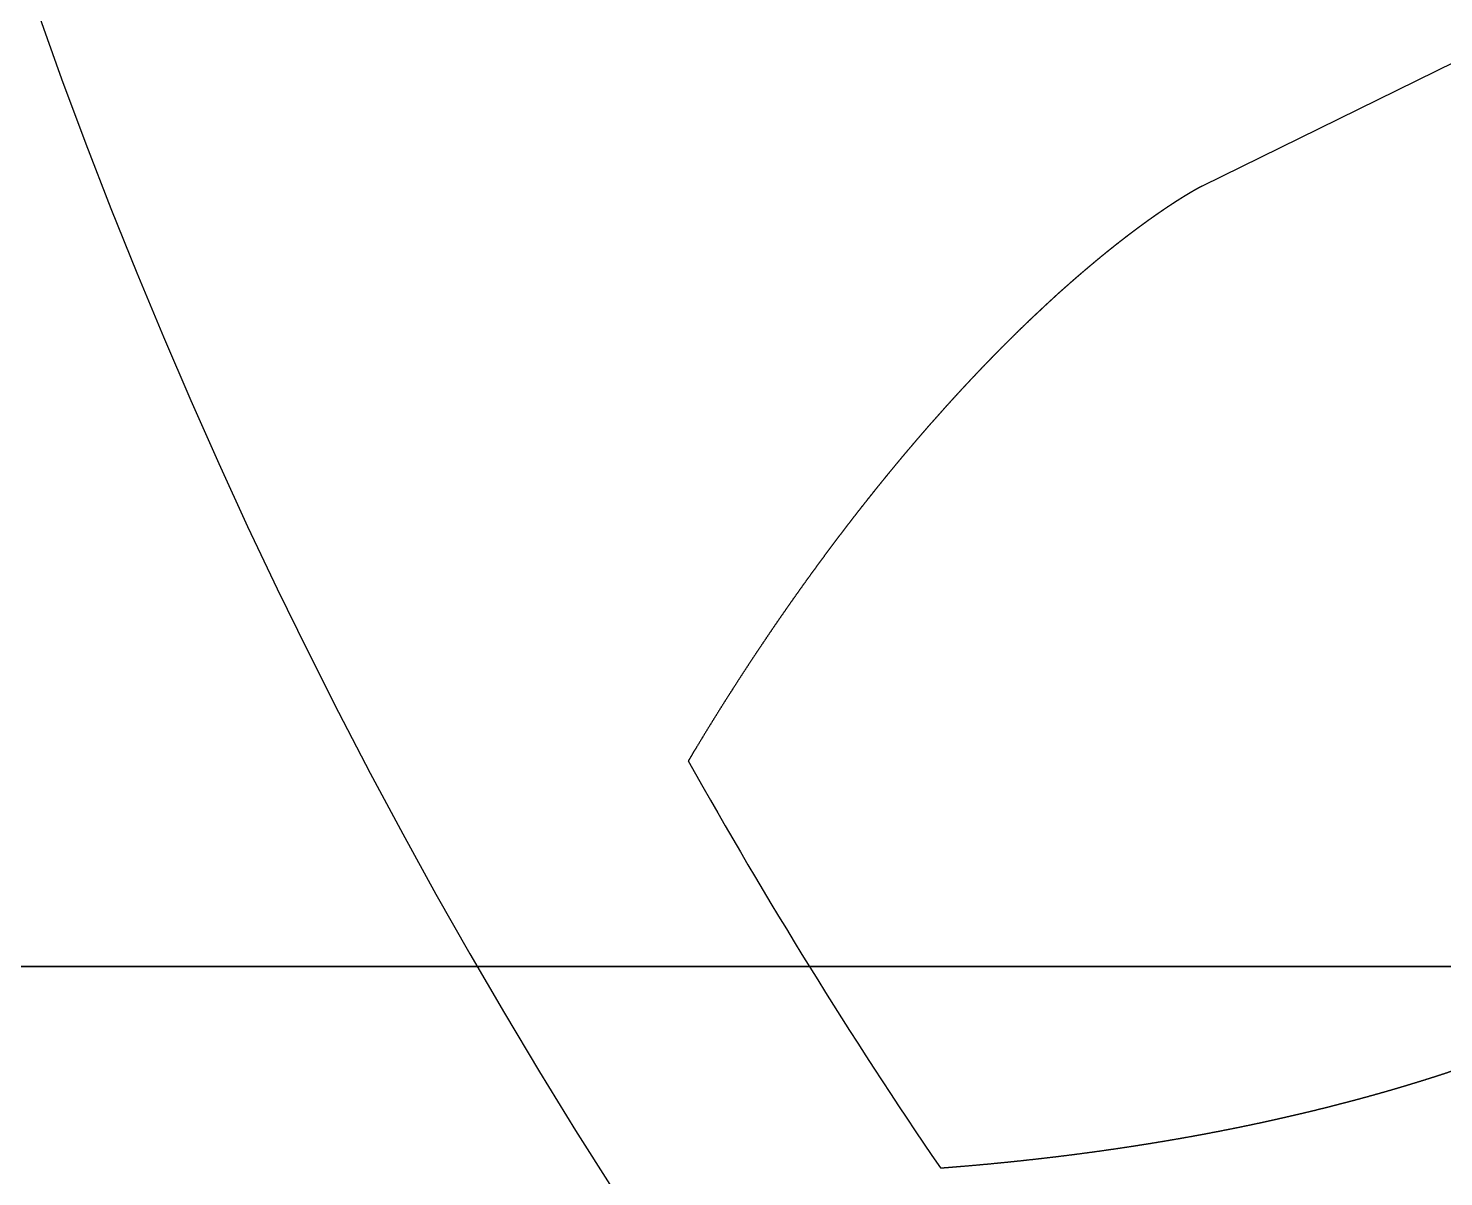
# Model space of a CAD drawing. Header units: centimetres. Extents: x -25.1 to 37.5, y -51.5 to 12.5.
# Drawn here: x 13.5823 to 13.9557, y -38.0554 to -37.7525 of the extents above; entities that cross this region are included whole.
import ezdxf

# ---------------------------------------------------------------- set-up
doc = ezdxf.new("R2010")
doc.units = ezdxf.units.CM
doc.header["$MEASUREMENT"] = 0
for name, color, linetype in [('robot assembler v21_Sketch102', 7, 'Continuous'), ('robot assembler v21_Sketch75', 7, 'Continuous'), ('robot assembler v21_Sketch76', 7, 'Continuous'), ('robot assembler v21_Sketch86', 7, 'Continuous'), ('robot assembler v21_Sketch94', 7, 'Continuous')]:
    doc.layers.add(name, color=color, linetype=linetype)

msp = doc.modelspace()

# ---------------------------------------------------------------- linework, layer by layer
at = {"layer": 'robot assembler v21_Sketch102'}
msp.add_line((13.3, -38, 49.1), (16.7, -38, 49.1), dxfattribs=at)
at = {"layer": 'robot assembler v21_Sketch75'}
for p, q in [((14.02384, -37.72934, 50.1), (13.89199, -37.79408, 50.1)), ((13.89199, -37.79408, 50.1), (13.89191, -37.79412, 50.1))]:
    msp.add_line(p, q, dxfattribs=at)
msp.add_arc((15, -37.25, 50.1), 1.425, 209.22453, 214.30488, dxfattribs=at)
for points in [[(13.89191, -37.79412, 50.1), (13.8919, -37.79412, 50.1), (13.89188, -37.79413, 50.1), (13.89185, -37.79415, 50.1), (13.89181, -37.79417, 50.1), (13.89174, -37.7942, 50.1), (13.89166, -37.79424, 50.1), (13.89157, -37.79429, 50.1), (13.89148, -37.79434, 50.1), (13.89137, -37.7944, 50.1), (13.89125, -37.79446, 50.1), (13.89112, -37.79453, 50.1), (13.89099, -37.79461, 50.1), (13.89084, -37.79469, 50.1), (13.89068, -37.79477, 50.1), (13.89052, -37.79486, 50.1), (13.89035, -37.79496, 50.1), (13.89017, -37.79506, 50.1), (13.88998, -37.79517, 50.1), (13.88978, -37.79528, 50.1), (13.88957, -37.7954, 50.1), (13.88936, -37.79553, 50.1), (13.88914, -37.79565, 50.1), (13.8889, -37.79579, 50.1), (13.88867, -37.79593, 50.1), (13.88842, -37.79608, 50.1), (13.88817, -37.79623, 50.1), (13.88791, -37.79639, 50.1), (13.88764, -37.79655, 50.1), (13.88736, -37.79672, 50.1), (13.88708, -37.79689, 50.1), (13.88679, -37.79707, 50.1), (13.8865, -37.79725, 50.1), (13.88619, -37.79744, 50.1), (13.88588, -37.79764, 50.1), (13.88557, -37.79784, 50.1), (13.88524, -37.79804, 50.1), (13.88492, -37.79825, 50.1), (13.88458, -37.79847, 50.1), (13.88424, -37.79869, 50.1), (13.88389, -37.79892, 50.1), (13.88354, -37.79915, 50.1), (13.88318, -37.79939, 50.1), (13.88281, -37.79963, 50.1), (13.88244, -37.79988, 50.1), (13.88206, -37.80014, 50.1), (13.88168, -37.8004, 50.1), (13.88129, -37.80066, 50.1), (13.8809, -37.80093, 50.1), (13.8805, -37.80121, 50.1), (13.88009, -37.80149, 50.1), (13.87968, -37.80177, 50.1), (13.87927, -37.80206, 50.1), (13.87885, -37.80236, 50.1), (13.87842, -37.80266, 50.1), (13.87799, -37.80297, 50.1), (13.87755, -37.80328, 50.1), (13.87711, -37.8036, 50.1), (13.87667, -37.80392, 50.1), (13.87622, -37.80425, 50.1), (13.87576, -37.80458, 50.1), (13.8753, -37.80492, 50.1), (13.87484, -37.80526, 50.1), (13.87437, -37.80561, 50.1), (13.8739, -37.80597, 50.1), (13.87342, -37.80632, 50.1), (13.87294, -37.80669, 50.1), (13.87245, -37.80706, 50.1), (13.87196, -37.80743, 50.1), (13.87147, -37.80781, 50.1), (13.87097, -37.8082, 50.1), (13.87047, -37.80859, 50.1), (13.86996, -37.80898, 50.1), (13.86945, -37.80938, 50.1), (13.86894, -37.80979, 50.1), (13.86842, -37.8102, 50.1), (13.8679, -37.81062, 50.1), (13.86737, -37.81104, 50.1), (13.86684, -37.81146, 50.1), (13.86631, -37.81189, 50.1), (13.86577, -37.81233, 50.1), (13.86523, -37.81277, 50.1), (13.86469, -37.81322, 50.1), (13.86414, -37.81367, 50.1), (13.86359, -37.81413, 50.1), (13.86304, -37.81459, 50.1), (13.86248, -37.81506, 50.1), (13.86192, -37.81553, 50.1), (13.86136, -37.816, 50.1), (13.86079, -37.81649, 50.1), (13.86022, -37.81697, 50.1), (13.85965, -37.81747, 50.1), (13.85907, -37.81796, 50.1), (13.8585, -37.81846, 50.1), (13.85791, -37.81897, 50.1), (13.85733, -37.81948, 50.1), (13.85674, -37.82, 50.1), (13.85615, -37.82052, 50.1), (13.85556, -37.82105, 50.1), (13.85496, -37.82158, 50.1), (13.85436, -37.82212, 50.1), (13.85376, -37.82266, 50.1), (13.85316, -37.82321, 50.1), (13.85255, -37.82376, 50.1), (13.85194, -37.82432, 50.1), (13.85133, -37.82488, 50.1), (13.85072, -37.82545, 50.1), (13.8501, -37.82602, 50.1), (13.84948, -37.82659, 50.1), (13.84886, -37.82718, 50.1), (13.84824, -37.82776, 50.1), (13.84761, -37.82835, 50.1), (13.84698, -37.82895, 50.1), (13.84635, -37.82955, 50.1), (13.84572, -37.83016, 50.1), (13.84509, -37.83077, 50.1), (13.84445, -37.83138, 50.1), (13.84381, -37.832, 50.1), (13.84317, -37.83263, 50.1), (13.84253, -37.83326, 50.1), (13.84188, -37.8339, 50.1), (13.84124, -37.83454, 50.1), (13.84059, -37.83518, 50.1), (13.83994, -37.83583, 50.1), (13.83928, -37.83648, 50.1), (13.83863, -37.83714, 50.1), (13.83797, -37.83781, 50.1), (13.83731, -37.83848, 50.1), (13.83665, -37.83915, 50.1), (13.83599, -37.83983, 50.1), (13.83533, -37.84051, 50.1), (13.83467, -37.8412, 50.1), (13.834, -37.84189, 50.1), (13.83333, -37.84259, 50.1), (13.83266, -37.84329, 50.1), (13.83199, -37.844, 50.1), (13.83132, -37.84471, 50.1), (13.83064, -37.84543, 50.1), (13.82997, -37.84615, 50.1), (13.82929, -37.84688, 50.1), (13.82861, -37.84761, 50.1), (13.82793, -37.84834, 50.1), (13.82725, -37.84908, 50.1), (13.82657, -37.84983, 50.1), (13.82589, -37.85058, 50.1), (13.8252, -37.85133, 50.1), (13.82452, -37.85209, 50.1), (13.82383, -37.85286, 50.1), (13.82314, -37.85362, 50.1), (13.82245, -37.8544, 50.1), (13.82176, -37.85517, 50.1), (13.82107, -37.85596, 50.1), (13.82037, -37.85674, 50.1), (13.81968, -37.85753, 50.1), (13.81899, -37.85833, 50.1), (13.81829, -37.85913, 50.1), (13.81759, -37.85994, 50.1), (13.8169, -37.86075, 50.1), (13.8162, -37.86156, 50.1), (13.8155, -37.86238, 50.1), (13.8148, -37.86321, 50.1), (13.81409, -37.86403, 50.1), (13.81339, -37.86487, 50.1), (13.81269, -37.8657, 50.1), (13.81199, -37.86655, 50.1), (13.81128, -37.86739, 50.1), (13.81058, -37.86824, 50.1), (13.80987, -37.8691, 50.1), (13.80916, -37.86996, 50.1), (13.80846, -37.87083, 50.1), (13.80775, -37.87169, 50.1), (13.80704, -37.87257, 50.1), (13.80633, -37.87345, 50.1), (13.80562, -37.87433, 50.1), (13.80491, -37.87522, 50.1), (13.8042, -37.87611, 50.1), (13.80349, -37.87701, 50.1), (13.80278, -37.87791, 50.1), (13.80206, -37.87881, 50.1), (13.80135, -37.87972, 50.1), (13.80064, -37.88064, 50.1), (13.79992, -37.88155, 50.1), (13.79921, -37.88248, 50.1), (13.79849, -37.8834, 50.1), (13.79778, -37.88434, 50.1), (13.79706, -37.88527, 50.1), (13.79635, -37.88621, 50.1), (13.79563, -37.88716, 50.1), (13.79492, -37.88811, 50.1), (13.7942, -37.88906, 50.1), (13.79349, -37.89002, 50.1), (13.79277, -37.89098, 50.1), (13.79205, -37.89195, 50.1), (13.79134, -37.89292, 50.1), (13.79062, -37.8939, 50.1), (13.7899, -37.89488, 50.1), (13.78918, -37.89586, 50.1), (13.78847, -37.89685, 50.1), (13.78775, -37.89784, 50.1), (13.78703, -37.89884, 50.1), (13.78631, -37.89984, 50.1), (13.7856, -37.90085, 50.1), (13.78488, -37.90186, 50.1), (13.78416, -37.90288, 50.1), (13.78344, -37.90389, 50.1), (13.78273, -37.90492, 50.1), (13.78201, -37.90595, 50.1), (13.78129, -37.90698, 50.1), (13.78057, -37.90801, 50.1), (13.77986, -37.90905, 50.1), (13.77914, -37.9101, 50.1), (13.77842, -37.91115, 50.1), (13.77771, -37.9122, 50.1), (13.77699, -37.91326, 50.1), (13.77628, -37.91432, 50.1), (13.77556, -37.91539, 50.1), (13.77484, -37.91646, 50.1), (13.77413, -37.91753, 50.1), (13.77341, -37.91861, 50.1), (13.7727, -37.91969, 50.1), (13.77199, -37.92078, 50.1), (13.77127, -37.92187, 50.1), (13.77056, -37.92296, 50.1), (13.76984, -37.92406, 50.1), (13.76913, -37.92517, 50.1), (13.76842, -37.92627, 50.1), (13.76771, -37.92739, 50.1), (13.767, -37.9285, 50.1), (13.76628, -37.92962, 50.1), (13.76557, -37.93075, 50.1), (13.76486, -37.93187, 50.1), (13.76415, -37.93301, 50.1), (13.76344, -37.93414, 50.1), (13.76274, -37.93528, 50.1), (13.76203, -37.93643, 50.1), (13.76132, -37.93758, 50.1), (13.76061, -37.93873, 50.1), (13.75991, -37.93989, 50.1), (13.7592, -37.94105, 50.1), (13.7585, -37.94221, 50.1), (13.75779, -37.94338, 50.1), (13.75723, -37.94432, 50.1), (13.75681, -37.94503, 50.1), (13.75652, -37.9455, 50.1), (13.75638, -37.94573, 50.1)], [(13.82288, -38.05312, 50.1), (13.82315, -38.0531, 50.1), (13.8237, -38.05306, 50.1), (13.82452, -38.053, 50.1), (13.82561, -38.05291, 50.1), (13.82697, -38.0528, 50.1), (13.82833, -38.05269, 50.1), (13.82968, -38.05258, 50.1), (13.83103, -38.05246, 50.1), (13.83238, -38.05234, 50.1), (13.83372, -38.05222, 50.1), (13.83506, -38.0521, 50.1), (13.8364, -38.05197, 50.1), (13.83773, -38.05184, 50.1), (13.83906, -38.05171, 50.1), (13.84039, -38.05158, 50.1), (13.84171, -38.05144, 50.1), (13.84303, -38.05131, 50.1), (13.84435, -38.05117, 50.1), (13.84566, -38.05102, 50.1), (13.84697, -38.05088, 50.1), (13.84828, -38.05073, 50.1), (13.84958, -38.05059, 50.1), (13.85088, -38.05044, 50.1), (13.85217, -38.05028, 50.1), (13.85346, -38.05013, 50.1), (13.85475, -38.04997, 50.1), (13.85603, -38.04981, 50.1), (13.85731, -38.04965, 50.1), (13.85859, -38.04949, 50.1), (13.85986, -38.04932, 50.1), (13.86113, -38.04915, 50.1), (13.8624, -38.04898, 50.1), (13.86366, -38.04881, 50.1), (13.86492, -38.04864, 50.1), (13.86617, -38.04846, 50.1), (13.86743, -38.04828, 50.1), (13.86867, -38.0481, 50.1), (13.86992, -38.04792, 50.1), (13.87116, -38.04774, 50.1), (13.87239, -38.04755, 50.1), (13.87362, -38.04736, 50.1), (13.87485, -38.04717, 50.1), (13.87608, -38.04698, 50.1), (13.8773, -38.04679, 50.1), (13.87851, -38.04659, 50.1), (13.87973, -38.04639, 50.1), (13.88094, -38.04619, 50.1), (13.88214, -38.04599, 50.1), (13.88334, -38.04579, 50.1), (13.88454, -38.04558, 50.1), (13.88573, -38.04538, 50.1), (13.88692, -38.04517, 50.1), (13.88811, -38.04496, 50.1), (13.88929, -38.04475, 50.1), (13.89046, -38.04453, 50.1), (13.89164, -38.04432, 50.1), (13.89281, -38.0441, 50.1), (13.89397, -38.04388, 50.1), (13.89513, -38.04366, 50.1), (13.89629, -38.04344, 50.1), (13.89744, -38.04321, 50.1), (13.89859, -38.04298, 50.1), (13.89974, -38.04276, 50.1), (13.90088, -38.04253, 50.1), (13.90201, -38.0423, 50.1), (13.90314, -38.04206, 50.1), (13.90427, -38.04183, 50.1), (13.9054, -38.04159, 50.1), (13.90652, -38.04136, 50.1), (13.90763, -38.04112, 50.1), (13.90874, -38.04088, 50.1), (13.90985, -38.04064, 50.1), (13.91095, -38.04039, 50.1), (13.91205, -38.04015, 50.1), (13.91314, -38.0399, 50.1), (13.91423, -38.03965, 50.1), (13.91532, -38.0394, 50.1), (13.9164, -38.03915, 50.1), (13.91747, -38.0389, 50.1), (13.91855, -38.03865, 50.1), (13.91961, -38.03839, 50.1), (13.92068, -38.03814, 50.1), (13.92174, -38.03788, 50.1), (13.92279, -38.03762, 50.1), (13.92384, -38.03736, 50.1), (13.92489, -38.0371, 50.1), (13.92593, -38.03684, 50.1), (13.92696, -38.03657, 50.1), (13.92799, -38.03631, 50.1), (13.92902, -38.03604, 50.1), (13.93004, -38.03578, 50.1), (13.93106, -38.03551, 50.1), (13.93207, -38.03524, 50.1), (13.93308, -38.03497, 50.1), (13.93409, -38.0347, 50.1), (13.93509, -38.03442, 50.1), (13.93608, -38.03415, 50.1), (13.93707, -38.03388, 50.1), (13.93806, -38.0336, 50.1), (13.93904, -38.03332, 50.1), (13.94001, -38.03305, 50.1), (13.94098, -38.03277, 50.1), (13.94195, -38.03249, 50.1), (13.94291, -38.03221, 50.1), (13.94387, -38.03192, 50.1), (13.94482, -38.03164, 50.1), (13.94577, -38.03136, 50.1), (13.94671, -38.03108, 50.1), (13.94765, -38.03079, 50.1), (13.94858, -38.03051, 50.1), (13.9495, -38.03022, 50.1), (13.95043, -38.02993, 50.1), (13.95134, -38.02964, 50.1), (13.95226, -38.02936, 50.1), (13.95316, -38.02907, 50.1), (13.95407, -38.02878, 50.1), (13.95496, -38.02849, 50.1), (13.95586, -38.0282, 50.1), (13.95674, -38.0279, 50.1), (13.95762, -38.02761, 50.1), (13.9585, -38.02732, 50.1), (13.95937, -38.02703, 50.1), (13.96024, -38.02673, 50.1), (13.9611, -38.02644, 50.1), (13.96196, -38.02615, 50.1), (13.96281, -38.02585, 50.1), (13.96365, -38.02556, 50.1), (13.96449, -38.02526, 50.1), (13.96533, -38.02497, 50.1), (13.96616, -38.02467, 50.1), (13.96698, -38.02437, 50.1), (13.9678, -38.02408, 50.1), (13.96862, -38.02378, 50.1), (13.96942, -38.02348, 50.1), (13.97023, -38.02319, 50.1), (13.97102, -38.02289, 50.1), (13.97182, -38.02259, 50.1), (13.9726, -38.0223, 50.1), (13.97338, -38.022, 50.1), (13.97416, -38.0217, 50.1), (13.97493, -38.02141, 50.1), (13.97569, -38.02111, 50.1), (13.97645, -38.02081, 50.1), (13.97721, -38.02052, 50.1), (13.97795, -38.02022, 50.1), (13.9787, -38.01992, 50.1), (13.97943, -38.01963, 50.1), (13.98016, -38.01933, 50.1), (13.98089, -38.01904, 50.1), (13.98161, -38.01874, 50.1), (13.98232, -38.01845, 50.1), (13.98303, -38.01815, 50.1), (13.98373, -38.01786, 50.1), (13.98442, -38.01756, 50.1), (13.98511, -38.01727, 50.1), (13.9858, -38.01698, 50.1), (13.98648, -38.01669, 50.1), (13.98715, -38.0164, 50.1), (13.98781, -38.01611, 50.1), (13.98847, -38.01582, 50.1), (13.98913, -38.01553, 50.1), (13.98978, -38.01524, 50.1), (13.99042, -38.01495, 50.1), (13.99105, -38.01467, 50.1), (13.99168, -38.01438, 50.1), (13.99231, -38.01409, 50.1), (13.99292, -38.01381, 50.1), (13.99354, -38.01353, 50.1), (13.99414, -38.01325, 50.1), (13.99474, -38.01297, 50.1), (13.99533, -38.01269, 50.1), (13.99592, -38.01241, 50.1), (13.9965, -38.01213, 50.1), (13.99707, -38.01186, 50.1), (13.99764, -38.01158, 50.1), (13.9982, -38.01131, 50.1), (13.99875, -38.01104, 50.1), (13.9993, -38.01077, 50.1), (13.99984, -38.0105, 50.1), (14.00037, -38.01023, 50.1), (14.0009, -38.00996, 50.1), (14.00142, -38.0097, 50.1), (14.00194, -38.00944, 50.1), (14.00244, -38.00918, 50.1), (14.00294, -38.00892, 50.1), (14.00344, -38.00866, 50.1), (14.00393, -38.00841, 50.1), (14.00441, -38.00816, 50.1), (14.00488, -38.0079, 50.1), (14.00535, -38.00766, 50.1), (14.00581, -38.00741, 50.1), (14.00626, -38.00716, 50.1), (14.00671, -38.00692, 50.1), (14.00714, -38.00668, 50.1), (14.00758, -38.00645, 50.1), (14.008, -38.00621, 50.1), (14.00842, -38.00598, 50.1), (14.00883, -38.00575, 50.1), (14.00923, -38.00552, 50.1), (14.00963, -38.0053, 50.1), (14.01001, -38.00507, 50.1), (14.0104, -38.00485, 50.1), (14.01077, -38.00464, 50.1), (14.01113, -38.00443, 50.1), (14.01149, -38.00422, 50.1), (14.01184, -38.00401, 50.1), (14.01219, -38.0038, 50.1), (14.01252, -38.0036, 50.1), (14.01285, -38.00341, 50.1), (14.01317, -38.00321, 50.1), (14.01348, -38.00302, 50.1), (14.01379, -38.00284, 50.1), (14.01409, -38.00265, 50.1), (14.01437, -38.00247, 50.1), (14.01466, -38.0023, 50.1), (14.01493, -38.00213, 50.1), (14.01519, -38.00196, 50.1), (14.01545, -38.0018, 50.1), (14.0157, -38.00164, 50.1), (14.01594, -38.00148, 50.1), (14.01617, -38.00133, 50.1), (14.01639, -38.00119, 50.1), (14.01661, -38.00104, 50.1), (14.01682, -38.00091, 50.1), (14.01702, -38.00078, 50.1), (14.0172, -38.00065, 50.1), (14.01739, -38.00053, 50.1), (14.01756, -38.00041, 50.1), (14.01772, -38.0003, 50.1), (14.01788, -38.00019, 50.1), (14.01802, -38.00009, 50.1), (14.01816, -38, 50.1), (14.01829, -37.99991, 50.1), (14.0184, -37.99982, 50.1), (14.01851, -37.99975, 50.1), (14.01861, -37.99968, 50.1), (14.0187, -37.99961, 50.1), (14.01878, -37.99955, 50.1), (14.01886, -37.9995, 50.1), (14.01892, -37.99946, 50.1), (14.01896, -37.99942, 50.1), (14.01899, -37.9994, 50.1), (14.019, -37.99939, 50.1), (14.01901, -37.99939, 50.1)]]:
    msp.add_open_spline(points, degree=5, dxfattribs=at)
at = {"layer": 'robot assembler v21_Sketch76'}
for p, q in [((14.02384, -37.72934, 50.1), (13.89199, -37.79408, 50.1)), ((13.89199, -37.79408, 50.1), (13.89191, -37.79412, 50.1))]:
    msp.add_line(p, q, dxfattribs=at)
msp.add_arc((15, -37.25, 50.1), 1.425, 209.22453, 214.30488, dxfattribs=at)
for points in [[(13.89191, -37.79412, 50.1), (13.8919, -37.79412, 50.1), (13.89188, -37.79413, 50.1), (13.89185, -37.79415, 50.1), (13.89181, -37.79417, 50.1), (13.89174, -37.7942, 50.1), (13.89166, -37.79424, 50.1), (13.89157, -37.79429, 50.1), (13.89148, -37.79434, 50.1), (13.89137, -37.7944, 50.1), (13.89125, -37.79446, 50.1), (13.89112, -37.79453, 50.1), (13.89099, -37.79461, 50.1), (13.89084, -37.79469, 50.1), (13.89068, -37.79477, 50.1), (13.89052, -37.79486, 50.1), (13.89035, -37.79496, 50.1), (13.89017, -37.79506, 50.1), (13.88998, -37.79517, 50.1), (13.88978, -37.79528, 50.1), (13.88957, -37.7954, 50.1), (13.88936, -37.79553, 50.1), (13.88914, -37.79565, 50.1), (13.8889, -37.79579, 50.1), (13.88867, -37.79593, 50.1), (13.88842, -37.79608, 50.1), (13.88817, -37.79623, 50.1), (13.88791, -37.79639, 50.1), (13.88764, -37.79655, 50.1), (13.88736, -37.79672, 50.1), (13.88708, -37.79689, 50.1), (13.88679, -37.79707, 50.1), (13.8865, -37.79725, 50.1), (13.88619, -37.79744, 50.1), (13.88588, -37.79764, 50.1), (13.88557, -37.79784, 50.1), (13.88524, -37.79804, 50.1), (13.88492, -37.79825, 50.1), (13.88458, -37.79847, 50.1), (13.88424, -37.79869, 50.1), (13.88389, -37.79892, 50.1), (13.88354, -37.79915, 50.1), (13.88318, -37.79939, 50.1), (13.88281, -37.79963, 50.1), (13.88244, -37.79988, 50.1), (13.88206, -37.80014, 50.1), (13.88168, -37.8004, 50.1), (13.88129, -37.80066, 50.1), (13.8809, -37.80093, 50.1), (13.8805, -37.80121, 50.1), (13.88009, -37.80149, 50.1), (13.87968, -37.80177, 50.1), (13.87927, -37.80206, 50.1), (13.87885, -37.80236, 50.1), (13.87842, -37.80266, 50.1), (13.87799, -37.80297, 50.1), (13.87755, -37.80328, 50.1), (13.87711, -37.8036, 50.1), (13.87667, -37.80392, 50.1), (13.87622, -37.80425, 50.1), (13.87576, -37.80458, 50.1), (13.8753, -37.80492, 50.1), (13.87484, -37.80526, 50.1), (13.87437, -37.80561, 50.1), (13.8739, -37.80597, 50.1), (13.87342, -37.80632, 50.1), (13.87294, -37.80669, 50.1), (13.87245, -37.80706, 50.1), (13.87196, -37.80743, 50.1), (13.87147, -37.80781, 50.1), (13.87097, -37.8082, 50.1), (13.87047, -37.80859, 50.1), (13.86996, -37.80898, 50.1), (13.86945, -37.80938, 50.1), (13.86894, -37.80979, 50.1), (13.86842, -37.8102, 50.1), (13.8679, -37.81062, 50.1), (13.86737, -37.81104, 50.1), (13.86684, -37.81146, 50.1), (13.86631, -37.81189, 50.1), (13.86577, -37.81233, 50.1), (13.86523, -37.81277, 50.1), (13.86469, -37.81322, 50.1), (13.86414, -37.81367, 50.1), (13.86359, -37.81413, 50.1), (13.86304, -37.81459, 50.1), (13.86248, -37.81506, 50.1), (13.86192, -37.81553, 50.1), (13.86136, -37.816, 50.1), (13.86079, -37.81649, 50.1), (13.86022, -37.81697, 50.1), (13.85965, -37.81747, 50.1), (13.85907, -37.81796, 50.1), (13.8585, -37.81846, 50.1), (13.85791, -37.81897, 50.1), (13.85733, -37.81948, 50.1), (13.85674, -37.82, 50.1), (13.85615, -37.82052, 50.1), (13.85556, -37.82105, 50.1), (13.85496, -37.82158, 50.1), (13.85436, -37.82212, 50.1), (13.85376, -37.82266, 50.1), (13.85316, -37.82321, 50.1), (13.85255, -37.82376, 50.1), (13.85194, -37.82432, 50.1), (13.85133, -37.82488, 50.1), (13.85072, -37.82545, 50.1), (13.8501, -37.82602, 50.1), (13.84948, -37.82659, 50.1), (13.84886, -37.82718, 50.1), (13.84824, -37.82776, 50.1), (13.84761, -37.82835, 50.1), (13.84698, -37.82895, 50.1), (13.84635, -37.82955, 50.1), (13.84572, -37.83016, 50.1), (13.84509, -37.83077, 50.1), (13.84445, -37.83138, 50.1), (13.84381, -37.832, 50.1), (13.84317, -37.83263, 50.1), (13.84253, -37.83326, 50.1), (13.84188, -37.8339, 50.1), (13.84124, -37.83454, 50.1), (13.84059, -37.83518, 50.1), (13.83994, -37.83583, 50.1), (13.83928, -37.83648, 50.1), (13.83863, -37.83714, 50.1), (13.83797, -37.83781, 50.1), (13.83731, -37.83848, 50.1), (13.83665, -37.83915, 50.1), (13.83599, -37.83983, 50.1), (13.83533, -37.84051, 50.1), (13.83467, -37.8412, 50.1), (13.834, -37.84189, 50.1), (13.83333, -37.84259, 50.1), (13.83266, -37.84329, 50.1), (13.83199, -37.844, 50.1), (13.83132, -37.84471, 50.1), (13.83064, -37.84543, 50.1), (13.82997, -37.84615, 50.1), (13.82929, -37.84688, 50.1), (13.82861, -37.84761, 50.1), (13.82793, -37.84834, 50.1), (13.82725, -37.84908, 50.1), (13.82657, -37.84983, 50.1), (13.82589, -37.85058, 50.1), (13.8252, -37.85133, 50.1), (13.82452, -37.85209, 50.1), (13.82383, -37.85286, 50.1), (13.82314, -37.85362, 50.1), (13.82245, -37.8544, 50.1), (13.82176, -37.85517, 50.1), (13.82107, -37.85596, 50.1), (13.82037, -37.85674, 50.1), (13.81968, -37.85753, 50.1), (13.81899, -37.85833, 50.1), (13.81829, -37.85913, 50.1), (13.81759, -37.85994, 50.1), (13.8169, -37.86075, 50.1), (13.8162, -37.86156, 50.1), (13.8155, -37.86238, 50.1), (13.8148, -37.86321, 50.1), (13.81409, -37.86403, 50.1), (13.81339, -37.86487, 50.1), (13.81269, -37.8657, 50.1), (13.81199, -37.86655, 50.1), (13.81128, -37.86739, 50.1), (13.81058, -37.86824, 50.1), (13.80987, -37.8691, 50.1), (13.80916, -37.86996, 50.1), (13.80846, -37.87083, 50.1), (13.80775, -37.87169, 50.1), (13.80704, -37.87257, 50.1), (13.80633, -37.87345, 50.1), (13.80562, -37.87433, 50.1), (13.80491, -37.87522, 50.1), (13.8042, -37.87611, 50.1), (13.80349, -37.87701, 50.1), (13.80278, -37.87791, 50.1), (13.80206, -37.87881, 50.1), (13.80135, -37.87972, 50.1), (13.80064, -37.88064, 50.1), (13.79992, -37.88155, 50.1), (13.79921, -37.88248, 50.1), (13.79849, -37.8834, 50.1), (13.79778, -37.88434, 50.1), (13.79706, -37.88527, 50.1), (13.79635, -37.88621, 50.1), (13.79563, -37.88716, 50.1), (13.79492, -37.88811, 50.1), (13.7942, -37.88906, 50.1), (13.79349, -37.89002, 50.1), (13.79277, -37.89098, 50.1), (13.79205, -37.89195, 50.1), (13.79134, -37.89292, 50.1), (13.79062, -37.8939, 50.1), (13.7899, -37.89488, 50.1), (13.78918, -37.89586, 50.1), (13.78847, -37.89685, 50.1), (13.78775, -37.89784, 50.1), (13.78703, -37.89884, 50.1), (13.78631, -37.89984, 50.1), (13.7856, -37.90085, 50.1), (13.78488, -37.90186, 50.1), (13.78416, -37.90288, 50.1), (13.78344, -37.90389, 50.1), (13.78273, -37.90492, 50.1), (13.78201, -37.90595, 50.1), (13.78129, -37.90698, 50.1), (13.78057, -37.90801, 50.1), (13.77986, -37.90905, 50.1), (13.77914, -37.9101, 50.1), (13.77842, -37.91115, 50.1), (13.77771, -37.9122, 50.1), (13.77699, -37.91326, 50.1), (13.77628, -37.91432, 50.1), (13.77556, -37.91539, 50.1), (13.77484, -37.91646, 50.1), (13.77413, -37.91753, 50.1), (13.77341, -37.91861, 50.1), (13.7727, -37.91969, 50.1), (13.77199, -37.92078, 50.1), (13.77127, -37.92187, 50.1), (13.77056, -37.92296, 50.1), (13.76984, -37.92406, 50.1), (13.76913, -37.92517, 50.1), (13.76842, -37.92627, 50.1), (13.76771, -37.92739, 50.1), (13.767, -37.9285, 50.1), (13.76628, -37.92962, 50.1), (13.76557, -37.93075, 50.1), (13.76486, -37.93187, 50.1), (13.76415, -37.93301, 50.1), (13.76344, -37.93414, 50.1), (13.76274, -37.93528, 50.1), (13.76203, -37.93643, 50.1), (13.76132, -37.93758, 50.1), (13.76061, -37.93873, 50.1), (13.75991, -37.93989, 50.1), (13.7592, -37.94105, 50.1), (13.7585, -37.94221, 50.1), (13.75779, -37.94338, 50.1), (13.75723, -37.94432, 50.1), (13.75681, -37.94503, 50.1), (13.75652, -37.9455, 50.1), (13.75638, -37.94573, 50.1)], [(13.82288, -38.05312, 50.1), (13.82315, -38.0531, 50.1), (13.8237, -38.05306, 50.1), (13.82452, -38.053, 50.1), (13.82561, -38.05291, 50.1), (13.82697, -38.0528, 50.1), (13.82833, -38.05269, 50.1), (13.82968, -38.05258, 50.1), (13.83103, -38.05246, 50.1), (13.83238, -38.05234, 50.1), (13.83372, -38.05222, 50.1), (13.83506, -38.0521, 50.1), (13.8364, -38.05197, 50.1), (13.83773, -38.05184, 50.1), (13.83906, -38.05171, 50.1), (13.84039, -38.05158, 50.1), (13.84171, -38.05144, 50.1), (13.84303, -38.05131, 50.1), (13.84435, -38.05117, 50.1), (13.84566, -38.05102, 50.1), (13.84697, -38.05088, 50.1), (13.84828, -38.05073, 50.1), (13.84958, -38.05059, 50.1), (13.85088, -38.05044, 50.1), (13.85217, -38.05028, 50.1), (13.85346, -38.05013, 50.1), (13.85475, -38.04997, 50.1), (13.85603, -38.04981, 50.1), (13.85731, -38.04965, 50.1), (13.85859, -38.04949, 50.1), (13.85986, -38.04932, 50.1), (13.86113, -38.04915, 50.1), (13.8624, -38.04898, 50.1), (13.86366, -38.04881, 50.1), (13.86492, -38.04864, 50.1), (13.86617, -38.04846, 50.1), (13.86743, -38.04828, 50.1), (13.86867, -38.0481, 50.1), (13.86992, -38.04792, 50.1), (13.87116, -38.04774, 50.1), (13.87239, -38.04755, 50.1), (13.87362, -38.04736, 50.1), (13.87485, -38.04717, 50.1), (13.87608, -38.04698, 50.1), (13.8773, -38.04679, 50.1), (13.87851, -38.04659, 50.1), (13.87973, -38.04639, 50.1), (13.88094, -38.04619, 50.1), (13.88214, -38.04599, 50.1), (13.88334, -38.04579, 50.1), (13.88454, -38.04558, 50.1), (13.88573, -38.04538, 50.1), (13.88692, -38.04517, 50.1), (13.88811, -38.04496, 50.1), (13.88929, -38.04475, 50.1), (13.89046, -38.04453, 50.1), (13.89164, -38.04432, 50.1), (13.89281, -38.0441, 50.1), (13.89397, -38.04388, 50.1), (13.89513, -38.04366, 50.1), (13.89629, -38.04344, 50.1), (13.89744, -38.04321, 50.1), (13.89859, -38.04298, 50.1), (13.89974, -38.04276, 50.1), (13.90088, -38.04253, 50.1), (13.90201, -38.0423, 50.1), (13.90314, -38.04206, 50.1), (13.90427, -38.04183, 50.1), (13.9054, -38.04159, 50.1), (13.90652, -38.04136, 50.1), (13.90763, -38.04112, 50.1), (13.90874, -38.04088, 50.1), (13.90985, -38.04064, 50.1), (13.91095, -38.04039, 50.1), (13.91205, -38.04015, 50.1), (13.91314, -38.0399, 50.1), (13.91423, -38.03965, 50.1), (13.91532, -38.0394, 50.1), (13.9164, -38.03915, 50.1), (13.91747, -38.0389, 50.1), (13.91855, -38.03865, 50.1), (13.91961, -38.03839, 50.1), (13.92068, -38.03814, 50.1), (13.92174, -38.03788, 50.1), (13.92279, -38.03762, 50.1), (13.92384, -38.03736, 50.1), (13.92489, -38.0371, 50.1), (13.92593, -38.03684, 50.1), (13.92696, -38.03657, 50.1), (13.92799, -38.03631, 50.1), (13.92902, -38.03604, 50.1), (13.93004, -38.03578, 50.1), (13.93106, -38.03551, 50.1), (13.93207, -38.03524, 50.1), (13.93308, -38.03497, 50.1), (13.93409, -38.0347, 50.1), (13.93509, -38.03442, 50.1), (13.93608, -38.03415, 50.1), (13.93707, -38.03388, 50.1), (13.93806, -38.0336, 50.1), (13.93904, -38.03332, 50.1), (13.94001, -38.03305, 50.1), (13.94098, -38.03277, 50.1), (13.94195, -38.03249, 50.1), (13.94291, -38.03221, 50.1), (13.94387, -38.03192, 50.1), (13.94482, -38.03164, 50.1), (13.94577, -38.03136, 50.1), (13.94671, -38.03108, 50.1), (13.94765, -38.03079, 50.1), (13.94858, -38.03051, 50.1), (13.9495, -38.03022, 50.1), (13.95043, -38.02993, 50.1), (13.95134, -38.02964, 50.1), (13.95226, -38.02936, 50.1), (13.95316, -38.02907, 50.1), (13.95407, -38.02878, 50.1), (13.95496, -38.02849, 50.1), (13.95586, -38.0282, 50.1), (13.95674, -38.0279, 50.1), (13.95762, -38.02761, 50.1), (13.9585, -38.02732, 50.1), (13.95937, -38.02703, 50.1), (13.96024, -38.02673, 50.1), (13.9611, -38.02644, 50.1), (13.96196, -38.02615, 50.1), (13.96281, -38.02585, 50.1), (13.96365, -38.02556, 50.1), (13.96449, -38.02526, 50.1), (13.96533, -38.02497, 50.1), (13.96616, -38.02467, 50.1), (13.96698, -38.02437, 50.1), (13.9678, -38.02408, 50.1), (13.96862, -38.02378, 50.1), (13.96942, -38.02348, 50.1), (13.97023, -38.02319, 50.1), (13.97102, -38.02289, 50.1), (13.97182, -38.02259, 50.1), (13.9726, -38.0223, 50.1), (13.97338, -38.022, 50.1), (13.97416, -38.0217, 50.1), (13.97493, -38.02141, 50.1), (13.97569, -38.02111, 50.1), (13.97645, -38.02081, 50.1), (13.97721, -38.02052, 50.1), (13.97795, -38.02022, 50.1), (13.9787, -38.01992, 50.1), (13.97943, -38.01963, 50.1), (13.98016, -38.01933, 50.1), (13.98089, -38.01904, 50.1), (13.98161, -38.01874, 50.1), (13.98232, -38.01845, 50.1), (13.98303, -38.01815, 50.1), (13.98373, -38.01786, 50.1), (13.98442, -38.01756, 50.1), (13.98511, -38.01727, 50.1), (13.9858, -38.01698, 50.1), (13.98648, -38.01669, 50.1), (13.98715, -38.0164, 50.1), (13.98781, -38.01611, 50.1), (13.98847, -38.01582, 50.1), (13.98913, -38.01553, 50.1), (13.98978, -38.01524, 50.1), (13.99042, -38.01495, 50.1), (13.99105, -38.01467, 50.1), (13.99168, -38.01438, 50.1), (13.99231, -38.01409, 50.1), (13.99292, -38.01381, 50.1), (13.99354, -38.01353, 50.1), (13.99414, -38.01325, 50.1), (13.99474, -38.01297, 50.1), (13.99533, -38.01269, 50.1), (13.99592, -38.01241, 50.1), (13.9965, -38.01213, 50.1), (13.99707, -38.01186, 50.1), (13.99764, -38.01158, 50.1), (13.9982, -38.01131, 50.1), (13.99875, -38.01104, 50.1), (13.9993, -38.01077, 50.1), (13.99984, -38.0105, 50.1), (14.00037, -38.01023, 50.1), (14.0009, -38.00996, 50.1), (14.00142, -38.0097, 50.1), (14.00194, -38.00944, 50.1), (14.00244, -38.00918, 50.1), (14.00294, -38.00892, 50.1), (14.00344, -38.00866, 50.1), (14.00393, -38.00841, 50.1), (14.00441, -38.00816, 50.1), (14.00488, -38.0079, 50.1), (14.00535, -38.00766, 50.1), (14.00581, -38.00741, 50.1), (14.00626, -38.00716, 50.1), (14.00671, -38.00692, 50.1), (14.00714, -38.00668, 50.1), (14.00758, -38.00645, 50.1), (14.008, -38.00621, 50.1), (14.00842, -38.00598, 50.1), (14.00883, -38.00575, 50.1), (14.00923, -38.00552, 50.1), (14.00963, -38.0053, 50.1), (14.01001, -38.00507, 50.1), (14.0104, -38.00485, 50.1), (14.01077, -38.00464, 50.1), (14.01113, -38.00443, 50.1), (14.01149, -38.00422, 50.1), (14.01184, -38.00401, 50.1), (14.01219, -38.0038, 50.1), (14.01252, -38.0036, 50.1), (14.01285, -38.00341, 50.1), (14.01317, -38.00321, 50.1), (14.01348, -38.00302, 50.1), (14.01379, -38.00284, 50.1), (14.01409, -38.00265, 50.1), (14.01437, -38.00247, 50.1), (14.01466, -38.0023, 50.1), (14.01493, -38.00213, 50.1), (14.01519, -38.00196, 50.1), (14.01545, -38.0018, 50.1), (14.0157, -38.00164, 50.1), (14.01594, -38.00148, 50.1), (14.01617, -38.00133, 50.1), (14.01639, -38.00119, 50.1), (14.01661, -38.00104, 50.1), (14.01682, -38.00091, 50.1), (14.01702, -38.00078, 50.1), (14.0172, -38.00065, 50.1), (14.01739, -38.00053, 50.1), (14.01756, -38.00041, 50.1), (14.01772, -38.0003, 50.1), (14.01788, -38.00019, 50.1), (14.01802, -38.00009, 50.1), (14.01816, -38, 50.1), (14.01829, -37.99991, 50.1), (14.0184, -37.99982, 50.1), (14.01851, -37.99975, 50.1), (14.01861, -37.99968, 50.1), (14.0187, -37.99961, 50.1), (14.01878, -37.99955, 50.1), (14.01886, -37.9995, 50.1), (14.01892, -37.99946, 50.1), (14.01896, -37.99942, 50.1), (14.01899, -37.9994, 50.1), (14.019, -37.99939, 50.1), (14.01901, -37.99939, 50.1)]]:
    msp.add_open_spline(points, degree=5, dxfattribs=at)
at = {"layer": 'robot assembler v21_Sketch86', "extrusion": (0, -2.44929e-16, -1)}
msp.add_circle((-15, -37.25, -23.9), 1.5, dxfattribs=at)
at = {"layer": 'robot assembler v21_Sketch94'}
for p, q in [((17.2, -38, 50.7), (12.8, -38, 50.7)), ((12.8, -38, 48.6), (14, -38, 48.6)), ((12.8, -38, 50.7), (17.2, -38, 50.7)), ((17.2, -38, 48.6), (12.8, -38, 48.6)), ((14, -38, 47.5), (12.891, -38, 47.5)), ((12.891, -38, 46), (14, -38, 46)), ((13.3, -38, 50.11), (16.7, -38, 50.11)), ((16.7, -38, 49.1), (13.3, -38, 49.1))]:
    msp.add_line(p, q, dxfattribs=at)

doc.saveas('drawing.dxf')
